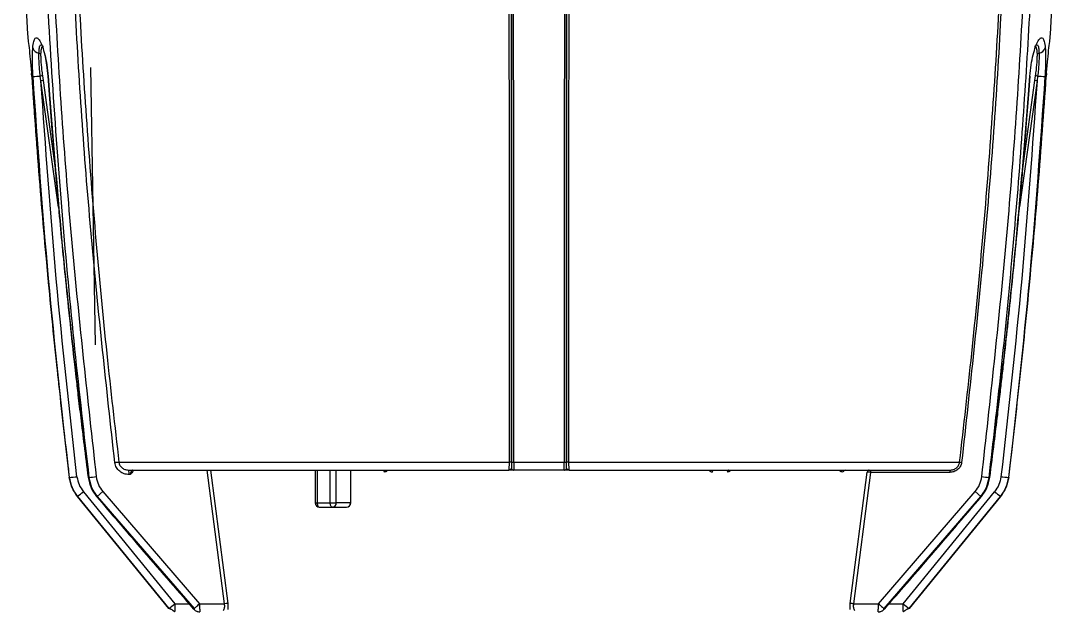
# Model space of a CAD drawing. Extents: x 16.7 to 113.1, y 4.5 to 84.5.
# Drawn here: x 50.47 to 57.45, y 7.81 to 11.77 of the extents above; entities that cross this region are included whole.
import ezdxf

# ---------------------------------------------------------------- set-up
doc = ezdxf.new("R2010")
doc.units = 0
doc.header["$MEASUREMENT"] = 0
doc.layers.add('OBJECT', color=7, linetype='CONTINUOUS')

msp = doc.modelspace()

# ---------------------------------------------------------------- linework, layer by layer
at = {"layer": 'OBJECT'}
for p, q in [((50.9734, 9.5862), (50.9408, 11.4533)), ((50.5433, 11.3943), (50.542, 11.413)), ((50.6053, 11.3646), (50.6014, 11.3966)), ((50.6154, 11.3984), (50.6198, 11.3664)), ((50.652, 11.395), (50.6612, 11.2723)), ((50.6538, 11.3955), (50.663, 11.2727)), ((57.2564, 11.2727), (57.2656, 11.3955)), ((57.2582, 11.2723), (57.2674, 11.395)), ((57.2996, 11.3664), (57.3041, 11.3984)), ((57.318, 11.3966), (57.3141, 11.3646)), ((57.3774, 11.413), (57.3762, 11.3943)), ((50.7237, 10.515), (50.6053, 11.3646)), ((50.6198, 11.3664), (50.709, 10.7261)), ((57.3141, 11.3646), (57.1958, 10.5154)), ((57.2105, 10.7261), (57.2996, 11.3664)), ((51.1307, 8.796), (53.7603, 8.796)), ((53.7894, 8.796), (54.13, 8.796)), ((54.1591, 8.796), (56.7922, 8.796)), ((51.8416, 7.843), (51.7248, 8.743)), ((51.7472, 8.743), (51.8636, 7.8457)), ((52.4516, 8.743), (52.4516, 8.523)), ((52.4662, 8.743), (52.4662, 8.523)), ((52.5537, 8.523), (52.5537, 8.743)), ((52.5942, 8.523), (52.5942, 8.743)), ((52.6892, 8.743), (52.6892, 8.523)), ((52.6933, 8.523), (52.6933, 8.743)), ((53.7607, 8.7446), (53.7575, 8.743)), ((53.7575, 8.743), (53.7582, 8.7444)), ((53.774, 8.758), (53.7742, 8.758)), ((53.7892, 8.743), (53.789, 8.743)), ((54.1303, 8.743), (53.7892, 8.743)), ((54.1304, 8.743), (54.1303, 8.743)), ((54.1453, 8.758), (54.1454, 8.758)), ((54.1619, 8.743), (54.1587, 8.7446)), ((54.1613, 8.7444), (54.1619, 8.743)), ((56.0559, 7.8457), (56.1708, 8.7298)), ((56.193, 8.7282), (56.0778, 7.843)), ((56.7267, 8.7282), (56.193, 8.7282)), ((50.7965, 8.6937), (50.7966, 8.6938)), ((50.7974, 8.6938), (50.7966, 8.6938)), ((50.9289, 8.6938), (50.9259, 8.6938)), ((51.2077, 8.7134), (51.1986, 8.7134)), ((56.9906, 8.6938), (56.9936, 8.6938)), ((57.1229, 8.6938), (57.1221, 8.6938)), ((50.8911, 8.5982), (51.5062, 7.8432)), ((51.0222, 8.5983), (50.9843, 8.566)), ((51.0222, 8.5983), (51.6731, 7.8431)), ((56.2464, 7.8431), (56.8973, 8.5983)), ((56.4133, 7.8432), (57.0284, 8.5982)), ((56.9352, 8.566), (56.8973, 8.5983)), ((51.4665, 7.811), (50.8508, 8.566)), ((50.8508, 8.566), (50.8514, 8.566)), ((50.8514, 8.566), (51.4666, 7.811)), ((50.9817, 8.566), (51.6334, 7.811)), ((50.9843, 8.566), (50.9817, 8.566)), ((50.9843, 8.566), (51.6363, 7.8108)), ((52.4516, 8.523), (52.4662, 8.523)), ((52.4662, 8.523), (52.5537, 8.523)), ((52.5537, 8.523), (52.5942, 8.523)), ((52.6892, 8.523), (52.5942, 8.523)), ((52.6892, 8.523), (52.6933, 8.523)), ((56.2833, 7.8109), (56.9352, 8.566)), ((56.286, 7.811), (56.9377, 8.566)), ((56.4528, 7.811), (57.0681, 8.566)), ((57.0686, 8.566), (56.4529, 7.811)), ((56.9352, 8.566), (56.9377, 8.566)), ((57.0686, 8.566), (57.0681, 8.566)), ((52.4816, 8.493), (52.5682, 8.493)), ((52.5682, 8.493), (52.6633, 8.493)), ((51.5062, 7.8432), (51.6025, 7.8431)), ((51.6731, 7.8431), (51.8416, 7.843)), ((56.0778, 7.843), (56.2464, 7.8431)), ((56.2464, 7.8431), (56.2465, 7.843)), ((56.3169, 7.8431), (56.4133, 7.8432))]:
    msp.add_line(p, q, dxfattribs=at)
at = {"layer": 'OBJECT', "flags": 128}
for points in [[(50.5423, 11.4121), (50.5421, 11.4122), (50.542, 11.413)], [(50.5433, 11.3943), (50.5434, 11.3941), (50.5435, 11.3941)], [(50.6538, 11.3955), (50.6522, 11.3951), (50.6521, 11.3949)], [(57.2656, 11.3955), (57.2673, 11.3951), (57.2674, 11.395)], [(57.376, 11.3941), (57.3761, 11.3941), (57.3762, 11.3943)], [(57.3774, 11.413), (57.3773, 11.4122), (57.3772, 11.4121)], [(50.663, 11.2727), (50.6613, 11.2724), (50.6613, 11.2723)], [(57.2564, 11.2727), (57.2581, 11.2724), (57.2582, 11.2723)], [(52.9106, 8.743), (52.9118, 8.7428), (52.9129, 8.742), (52.9139, 8.7409), (52.9149, 8.7393), (52.9157, 8.7373), (52.9163, 8.735), (52.9167, 8.7325), (52.917, 8.7298)], [(55.1273, 8.7298), (55.1275, 8.7325), (55.128, 8.735), (55.1287, 8.7373), (55.1296, 8.7393), (55.1307, 8.7409), (55.1318, 8.742), (55.1331, 8.7428), (55.1344, 8.743)], [(55.2355, 8.743), (55.2341, 8.7428), (55.2328, 8.742), (55.2315, 8.7409), (55.2303, 8.7393), (55.2294, 8.7373), (55.2286, 8.735), (55.2281, 8.7325), (55.2278, 8.7298)], [(50.9259, 8.6938), (50.9237, 8.6933), (50.9236, 8.6932)], [(56.9936, 8.6938), (56.9958, 8.6933), (56.9958, 8.6932)], [(57.1229, 8.6938), (57.1228, 8.6936), (57.1226, 8.6936)], [(50.8511, 8.5662), (50.851, 8.5662), (50.8508, 8.566)], [(50.9817, 8.566), (50.9806, 8.5651), (50.9808, 8.5651)], [(52.4662, 8.523), (52.4665, 8.5172), (52.4674, 8.5115), (52.4688, 8.5064), (52.4707, 8.5018), (52.4731, 8.4981), (52.4757, 8.4953), (52.4786, 8.4936), (52.4816, 8.493)], [(52.5682, 8.493), (52.5654, 8.4936), (52.5627, 8.4953), (52.5602, 8.4981), (52.558, 8.5018), (52.5562, 8.5064), (52.5548, 8.5115), (52.554, 8.5172), (52.5537, 8.523)], [(56.9377, 8.566), (56.9388, 8.5651), (56.9387, 8.5651)], [(57.0686, 8.566), (57.0684, 8.5662), (57.0683, 8.5662)], [(51.4667, 7.8111), (51.4666, 7.811), (51.4665, 7.811)], [(51.6334, 7.811), (51.6318, 7.8095), (51.6317, 7.8095)], [(56.2877, 7.8095), (56.2877, 7.8095), (56.286, 7.811)], [(56.4529, 7.811), (56.4529, 7.811), (56.4527, 7.8111)]]:
    msp.add_lwpolyline(points, dxfattribs=at)
at = {"layer": 'OBJECT'}
for centre, radius, start, end in [((101.0857, 14.683), 50.66, 182.37923, 183.42528), ((6.8337, 14.683), 50.66, 356.57471, 357.62076), ((50.5969, 11.6001), 0.0486, 196.76446, 264.04477), ((50.5908, 11.5381), 0.0137, 21.51783, 85.64417), ((57.3286, 11.5381), 0.0137, 94.35583, 158.48217), ((57.3225, 11.6001), 0.0486, 275.95523, 343.23554), ((50.5312, 12.3425), 0.9485, 271.26581, 274.24785), ((50.6562, 11.0244), 0.3762, 96.2276, 98.36804), ((57.2633, 11.0244), 0.3762, 81.63196, 83.7724), ((57.3883, 12.3425), 0.9485, 265.75215, 268.73419), ((50.6526, 11.0467), 0.3214, 95.86198, 98.46292), ((57.2668, 11.0467), 0.3214, 81.53708, 84.13802), ((51.2421, 7.6678), 1.1338, 95.63879, 97.0377), ((53.7635, 8.7634), 0.0328, 70.62039, 95.49567), ((53.7862, 8.8291), 0.0333, 250.74602, 275.52876), ((54.1333, 8.8291), 0.0333, 264.47124, 289.25398), ((54.156, 8.7634), 0.0328, 84.50433, 109.37961), ((56.7369, 8.2347), 0.564, 82.96573, 84.37344), ((50.7768, 8.7208), 0.4219, 359.00574, 3.02315), ((53.789, 8.758), 0.015, 180.13656, 269.98834), ((53.7892, 8.758), 0.015, 180.13642, 269.98841), ((54.1303, 8.758), 0.015, 270.01159, 359.86358), ((54.1304, 8.758), 0.015, 270.01166, 359.86344), ((56.0225, 8.7294), 0.0136, 94.60171, 178.29271), ((56.1849, 8.7289), 0.0142, 92.47101, 176.06845), ((56.4039, 8.7319), 0.2109, 176.9768, 180.9943), ((56.9376, 8.7319), 0.2109, 176.97624, 180.99373), ((50.7151, 9.7343), 1.0437, 274.52247, 277.33458), ((50.7453, 10.5571), 1.8723, 275.62665, 277.12904), ((57.1741, 10.5571), 1.8723, 262.87096, 264.37335), ((57.2044, 9.7343), 1.0437, 262.66542, 265.47753), ((47.0816, 13.262), 6.0219, 308.75676, 309.24243), ((60.8379, 13.262), 6.0219, 230.75757, 231.24324), ((52.4816, 8.523), 0.03, 180, 270), ((52.5661, 8.5211), 0.0282, 274.40147, 3.81167), ((52.6633, 8.523), 0.03, 270, 0), ((52.6611, 8.5211), 0.0282, 274.40147, 3.81167), ((47.4843, 12.755), 6.3484, 308.85122, 309.31111), ((51.9547, 6.9865), 0.864, 96.05599, 97.51917), ((60.4352, 12.755), 6.3484, 230.68889, 231.14878)]:
    msp.add_arc(centre, radius, start, end, dxfattribs=at)
for points, knots in [([(53.7603, 8.796), (53.7604, 9.0286), (53.7606, 9.5015), (53.7606, 10.224), (53.7603, 10.971), (53.7596, 11.7204), (53.7588, 12.4656), (53.7577, 13.1822), (53.7567, 13.6558), (53.7562, 13.8845)], [0, 0, 0, 0, 0.137615, 0.279872, 0.42677, 0.578311, 0.72145, 0.865533, 1, 1, 1, 1]), ([(53.7702, 13.8797), (53.7707, 13.6556), (53.7723, 12.9397), (53.7738, 11.733), (53.7748, 10.261), (53.7745, 9.2832), (53.7743, 8.7943)], [0, 0, 0, 0, 0.131845, 0.421274, 0.710667, 1, 1, 1, 1]), ([(53.7752, 8.7978), (53.7754, 9.2328), (53.7757, 10.1028), (53.775, 11.4121), (53.7736, 12.6711), (53.7719, 13.494), (53.7712, 13.8793)], [0, 0, 0, 0, 0.257671, 0.51538, 0.773064, 1, 1, 1, 1]), ([(54.1483, 13.8808), (54.1475, 13.495), (54.1459, 12.6716), (54.1445, 11.4121), (54.1438, 10.1028), (54.1441, 9.2328), (54.1442, 8.7978)], [0, 0, 0, 0, 0.227164, 0.484774, 0.742404, 1, 1, 1, 1]), ([(54.1451, 8.7943), (54.145, 9.2833), (54.1446, 10.2612), (54.1457, 11.7333), (54.1472, 12.9404), (54.1488, 13.6567), (54.1493, 13.8812)], [0, 0, 0, 0, 0.289276, 0.578616, 0.867921, 1, 1, 1, 1]), ([(54.1632, 13.8866), (54.1632, 13.8684), (54.1625, 13.5687), (54.1615, 12.9897), (54.1603, 12.1423), (54.1594, 11.2885), (54.1589, 10.4369), (54.1588, 9.6053), (54.159, 9.0624), (54.1591, 8.796)], [0, 0, 0, 0, 0.010682, 0.176176, 0.340439, 0.509206, 0.67886, 0.842458, 1, 1, 1, 1]), ([(50.6431, 13.3637), (50.6601, 12.8442), (50.6941, 11.8048), (50.8056, 10.2489), (50.9203, 9.2156), (50.9777, 8.6993)], [0, 0, 0, 0, 0.333336, 0.666886, 1, 1, 1, 1]), ([(51.1032, 8.793), (51.0475, 9.2988), (50.9361, 10.3113), (50.8279, 11.836), (50.795, 12.8545), (50.7785, 13.3636)], [0, 0, 0, 0, 0.33303, 0.666639, 1, 1, 1, 1]), ([(50.8063, 13.364), (50.8134, 13.1063), (50.8275, 12.5941), (50.864, 11.8313), (50.9122, 11.0635), (50.9732, 10.2968), (51.0453, 9.5368), (51.1026, 9.04), (51.1307, 8.796)], [0, 0, 0, 0, 0.168843, 0.335534, 0.500076, 0.67255, 0.839189, 1, 1, 1, 1]), ([(56.7922, 8.796), (56.8203, 9.04), (56.8776, 9.5368), (56.9497, 10.297), (57.0107, 11.0637), (57.0588, 11.8314), (57.0954, 12.5941), (57.1094, 13.1061), (57.1165, 13.3638)], [0, 0, 0, 0, 0.160827, 0.327495, 0.500007, 0.664527, 0.83119, 1, 1, 1, 1]), ([(57.1304, 13.3636), (57.114, 12.8547), (57.081, 11.8365), (56.9729, 10.3124), (56.8616, 9.3002), (56.806, 8.7945)], [0, 0, 0, 0, 0.3333562, 0.6669607, 1, 1, 1, 1]), ([(56.9418, 8.6993), (56.9991, 9.2156), (57.1139, 10.2489), (57.2254, 11.8048), (57.2594, 12.8442), (57.2764, 13.3637)], [0, 0, 0, 0, 0.333112, 0.666662, 1, 1, 1, 1]), ([(50.5987, 13.1638), (50.6086, 12.8617), (50.6281, 12.2619), (50.6788, 11.3606), (50.7455, 10.4608), (50.8275, 9.5699), (50.8955, 8.9819), (50.9289, 8.6938)], [0, 0, 0, 0, 0.2022766, 0.4015017, 0.6039518, 0.8059482, 1, 1, 1, 1]), ([(56.9906, 8.6938), (57.0185, 8.933), (57.0752, 9.4197), (57.1474, 10.1635), (57.209, 10.9134), (57.2584, 11.6641), (57.2969, 12.4105), (57.3127, 12.9117), (57.3207, 13.1638)], [0, 0, 0, 0, 0.1611428, 0.3277987, 0.4999716, 0.6645325, 0.8312073, 1, 1, 1, 1]), ([(53.7894, 8.796), (53.7895, 9.0339), (53.7897, 9.5178), (53.7897, 10.2574), (53.7894, 11.0124), (53.7888, 11.7685), (53.7881, 12.3876), (53.7875, 12.7533), (53.7873, 12.8713)], [0, 0, 0, 0, 0.175659, 0.357361, 0.545105, 0.731477, 0.913331, 1, 1, 1, 1]), ([(54.1321, 12.8519), (54.1318, 12.6576), (54.1311, 12.1756), (54.1303, 11.3921), (54.1298, 10.5127), (54.1297, 9.6423), (54.1299, 9.0744), (54.13, 8.796)], [0, 0, 0, 0, 0.14335, 0.355591, 0.578663, 0.793465, 1, 1, 1, 1]), ([(50.5162, 11.6562), (50.5164, 11.6538), (50.5165, 11.6513), (50.5172, 11.6488), (50.5173, 11.6487)], [0, 0, 0, 0, 0.94299, 1, 1, 1, 1]), ([(50.5162, 11.6562), (50.5167, 11.6527), (50.5177, 11.6457), (50.525, 11.5909), (50.5341, 11.5113), (50.5394, 11.4458), (50.542, 11.413)], [0, 0, 0, 0, 0.24993, 0.499886, 0.749919, 1, 1, 1, 1]), ([(50.5504, 11.586), (50.5523, 11.6017), (50.556, 11.6331), (50.5669, 11.6552), (50.5811, 11.6568), (50.5978, 11.6369), (50.6155, 11.5977), (50.6321, 11.5417), (50.6462, 11.4728), (50.6513, 11.4213), (50.6538, 11.3955)], [0, 0, 0, 0, 0.124845, 0.24983, 0.374893, 0.499993, 0.625062, 0.749967, 0.874601, 1, 1, 1, 1]), ([(50.5919, 11.5517), (50.5928, 11.5647), (50.5946, 11.5906), (50.6021, 11.6095), (50.6098, 11.6079), (50.6134, 11.6072)], [0, 0, 0, 0, 0.345648, 0.688634, 1, 1, 1, 1]), ([(50.6237, 11.5953), (50.6199, 11.5961), (50.6124, 11.5978), (50.6054, 11.5797), (50.6042, 11.5553), (50.6036, 11.5431)], [0, 0, 0, 0, 0.331196, 0.664786, 1, 1, 1, 1]), ([(57.2656, 11.3955), (57.2682, 11.4213), (57.2733, 11.4728), (57.2874, 11.5417), (57.304, 11.5977), (57.3217, 11.6369), (57.3384, 11.6568), (57.3526, 11.6552), (57.3634, 11.6331), (57.3672, 11.6017), (57.3691, 11.586)], [0, 0, 0, 0, 0.125399, 0.250033, 0.374938, 0.500007, 0.625107, 0.75017, 0.875155, 1, 1, 1, 1]), ([(57.3159, 11.5431), (57.3153, 11.5553), (57.3141, 11.5796), (57.3071, 11.5978), (57.2995, 11.5961), (57.2957, 11.5953)], [0, 0, 0, 0, 0.3333742, 0.6666616, 1, 1, 1, 1]), ([(57.3068, 11.6071), (57.3101, 11.6077), (57.3175, 11.6092), (57.3249, 11.5905), (57.3267, 11.5647), (57.3276, 11.5517)], [0, 0, 0, 0, 0.296047, 0.647644, 1, 1, 1, 1]), ([(57.3774, 11.413), (57.3801, 11.4458), (57.3854, 11.5114), (57.3945, 11.5909), (57.4017, 11.6457), (57.4027, 11.6527), (57.4032, 11.6562)], [0, 0, 0, 0, 0.250566, 0.500351, 0.750175, 1, 1, 1, 1]), ([(57.4022, 11.6487), (57.4022, 11.6488), (57.4029, 11.6513), (57.4031, 11.6538), (57.4032, 11.6562)], [0, 0, 0, 0, 0.057009, 1, 1, 1, 1]), ([(50.5521, 11.3943), (50.5511, 11.4124), (50.549, 11.4484), (50.5477, 11.4999), (50.5479, 11.5474), (50.5496, 11.5732), (50.5504, 11.586)], [0, 0, 0, 0, 0.250785, 0.500021, 0.750018, 1, 1, 1, 1]), ([(50.6014, 11.3966), (50.5998, 11.4112), (50.5966, 11.4402), (50.5933, 11.4818), (50.5915, 11.5202), (50.5917, 11.5412), (50.5919, 11.5517)], [0, 0, 0, 0, 0.251653, 0.500766, 0.75093, 1, 1, 1, 1]), ([(50.6036, 11.5431), (50.6036, 11.5332), (50.6038, 11.5135), (50.6062, 11.4776), (50.61, 11.4389), (50.6136, 11.412), (50.6154, 11.3984)], [0, 0, 0, 0, 0.249435, 0.499656, 0.748628, 1, 1, 1, 1]), ([(50.6244, 11.5641), (50.6275, 11.5524), (50.6343, 11.5263), (50.645, 11.4688), (50.6496, 11.4207), (50.652, 11.395)], [0, 0, 0, 0, 0.272966, 0.610724, 1, 1, 1, 1]), ([(57.3041, 11.3984), (57.3059, 11.4119), (57.3094, 11.4388), (57.3132, 11.4774), (57.3157, 11.5134), (57.3158, 11.5332), (57.3159, 11.5431)], [0, 0, 0, 0, 0.249686, 0.500038, 0.748854, 1, 1, 1, 1]), ([(57.3276, 11.5517), (57.3277, 11.5411), (57.328, 11.5201), (57.3261, 11.4815), (57.3229, 11.4401), (57.3197, 11.4111), (57.318, 11.3966)], [0, 0, 0, 0, 0.2510338, 0.4998421, 0.7502371, 1, 1, 1, 1]), ([(57.3691, 11.586), (57.3699, 11.5731), (57.3716, 11.5473), (57.3717, 11.4997), (57.3704, 11.4483), (57.3684, 11.4123), (57.3673, 11.3943)], [0, 0, 0, 0, 0.251427, 0.50031, 0.75055, 1, 1, 1, 1]), ([(50.5433, 11.3943), (50.5606, 11.1504), (50.5942, 10.6749), (50.6561, 9.981), (50.7224, 9.3246), (50.7723, 8.9), (50.7966, 8.6938)], [0, 0, 0, 0, 0.27038, 0.527173, 0.77038, 1, 1, 1, 1]), ([(50.7974, 8.6938), (50.7477, 9.14), (50.6477, 10.0385), (50.5841, 10.9403), (50.5521, 11.3943)], [0, 0, 0, 0, 0.49662, 1, 1, 1, 1]), ([(57.3673, 11.3943), (57.3353, 10.9403), (57.2718, 10.0385), (57.1718, 9.14), (57.1221, 8.6938)], [0, 0, 0, 0, 0.50338, 1, 1, 1, 1]), ([(57.1229, 8.6938), (57.1471, 8.9), (57.197, 9.3246), (57.2633, 9.981), (57.3253, 10.6749), (57.3589, 11.1504), (57.3762, 11.3943)], [0, 0, 0, 0, 0.22962, 0.472827, 0.72962, 1, 1, 1, 1]), ([(50.549, 11.3176), (50.5529, 11.2604), (50.5612, 11.1375), (50.5739, 10.966), (50.5857, 10.8126), (50.5958, 10.6851), (50.6155, 10.4455), (50.6421, 10.1425), (50.6764, 9.7851), (50.6996, 9.5576), (50.7173, 9.3905), (50.7309, 9.2644), (50.7487, 9.1044), (50.7687, 8.9292), (50.7833, 8.8073), (50.7901, 8.7501)], [0, 0, 0, 0, 0.0667, 0.143295, 0.200055, 0.245598, 0.29208, 0.479715, 0.599336, 0.709711, 0.745752, 0.794836, 0.857243, 0.932974, 1, 1, 1, 1]), ([(50.8483, 8.6991), (50.7989, 9.1426), (50.7002, 10.0295), (50.6369, 10.9196), (50.6053, 11.3646)], [0, 0, 0, 0, 0.500069, 1, 1, 1, 1]), ([(57.3141, 11.3646), (57.2825, 10.9196), (57.2193, 10.0295), (57.1205, 9.1426), (57.0711, 8.6991)], [0, 0, 0, 0, 0.499931, 1, 1, 1, 1]), ([(50.6613, 11.2723), (50.6673, 11.1933), (50.678, 11.0515), (50.6934, 10.8633), (50.7058, 10.7169), (50.7164, 10.5951), (50.737, 10.3662), (50.7647, 10.0769), (50.8002, 9.7355), (50.8241, 9.5182), (50.8423, 9.3586), (50.8562, 9.2382), (50.8744, 9.0854), (50.8971, 8.9001), (50.9143, 8.7658), (50.9236, 8.6932)], [0, 0, 0, 0, 0.091688, 0.164513, 0.21848, 0.261781, 0.305976, 0.484375, 0.598107, 0.70305, 0.737316, 0.783983, 0.843317, 0.915321, 1, 1, 1, 1]), ([(50.663, 11.2727), (50.6873, 10.9698), (50.7347, 10.3797), (50.8231, 9.52), (50.8923, 8.9639), (50.9259, 8.6938)], [0, 0, 0, 0, 0.351668, 0.685, 1, 1, 1, 1]), ([(56.9936, 8.6938), (57.0272, 8.9639), (57.0963, 9.52), (57.1848, 10.3797), (57.2321, 10.9698), (57.2564, 11.2727)], [0, 0, 0, 0, 0.315, 0.648332, 1, 1, 1, 1]), ([(56.9958, 8.6932), (57.0059, 8.7718), (57.0239, 8.9129), (57.0468, 9.1003), (57.0642, 9.2463), (57.0782, 9.3677), (57.1042, 9.596), (57.1352, 9.885), (57.1692, 10.2265), (57.1895, 10.4442), (57.2038, 10.6042), (57.2144, 10.7249), (57.2273, 10.8782), (57.2424, 11.0643), (57.2526, 11.1993), (57.2582, 11.2723)], [0, 0, 0, 0, 0.091692, 0.164516, 0.21848, 0.261782, 0.305976, 0.484374, 0.598107, 0.703048, 0.737316, 0.783986, 0.843321, 0.915325, 1, 1, 1, 1]), ([(51.1307, 8.796), (51.1314, 8.7924), (51.1327, 8.785), (51.1377, 8.7746), (51.1449, 8.7649), (51.1569, 8.7542), (51.1748, 8.745), (51.1903, 8.7437), (51.198, 8.743)], [0, 0, 0, 0, 0.116907, 0.238658, 0.366334, 0.500852, 0.750248, 1, 1, 1, 1]), ([(53.7582, 8.7444), (53.7583, 8.7455), (53.7588, 8.7482), (53.7596, 8.758), (53.7601, 8.7748), (53.7603, 8.7891), (53.7603, 8.796)], [0, 0, 0, 0, 0.1567066, 0.4132599, 0.7142997, 1, 1, 1, 1]), ([(53.7752, 8.7978), (53.7752, 8.7924), (53.7752, 8.7817), (53.7749, 8.7687), (53.7746, 8.7597), (53.7743, 8.7586), (53.7742, 8.758)], [0, 0, 0, 0, 0.2504251, 0.5000441, 0.749984, 1, 1, 1, 1]), ([(53.7894, 8.796), (53.7894, 8.7891), (53.7894, 8.7748), (53.7894, 8.758), (53.7893, 8.7485), (53.7892, 8.7438), (53.7892, 8.7433), (53.7892, 8.743)], [0, 0, 0, 0, 0.242989, 0.499425, 0.715907, 0.849596, 1, 1, 1, 1]), ([(54.1303, 8.743), (54.1303, 8.7433), (54.1302, 8.7438), (54.1302, 8.7485), (54.1301, 8.758), (54.13, 8.7748), (54.13, 8.7891), (54.13, 8.796)], [0, 0, 0, 0, 0.150459, 0.284203, 0.500792, 0.757103, 1, 1, 1, 1]), ([(54.1453, 8.758), (54.1451, 8.7586), (54.1449, 8.7597), (54.1445, 8.7687), (54.1443, 8.7817), (54.1442, 8.7924), (54.1442, 8.7978)], [0, 0, 0, 0, 0.2505042, 0.50008, 0.7500058, 1, 1, 1, 1]), ([(54.1591, 8.796), (54.1592, 8.7891), (54.1593, 8.7748), (54.1599, 8.758), (54.1606, 8.7482), (54.1611, 8.7455), (54.1613, 8.7444)], [0, 0, 0, 0, 0.285732, 0.58684, 0.843317, 1, 1, 1, 1]), ([(56.7269, 8.743), (56.7346, 8.7437), (56.7499, 8.7451), (56.7707, 8.7564), (56.7868, 8.7738), (56.7905, 8.7888), (56.7922, 8.796)], [0, 0, 0, 0, 0.2507602, 0.5007351, 0.7604517, 1, 1, 1, 1]), ([(51.1986, 8.7134), (51.1872, 8.7145), (51.1646, 8.7167), (51.1346, 8.7338), (51.1112, 8.7597), (51.1059, 8.7819), (51.1032, 8.793)], [0, 0, 0, 0, 0.250172, 0.500067, 0.749913, 1, 1, 1, 1]), ([(51.198, 8.743), (51.2318, 8.743), (51.3, 8.743), (51.4325, 8.743), (51.5881, 8.743), (51.7683, 8.743), (51.9711, 8.743), (52.1936, 8.743), (52.433, 8.743), (52.6861, 8.743), (52.9484, 8.743), (53.2164, 8.743), (53.4861, 8.743), (53.6675, 8.743), (53.7575, 8.743)], [0, 0, 0, 0, 0.080321, 0.16194, 0.244772, 0.329378, 0.414487, 0.5, 0.585518, 0.670628, 0.755228, 0.838065, 0.919682, 1, 1, 1, 1]), ([(51.2254, 8.743), (51.2233, 8.7426), (51.2191, 8.7419), (51.2143, 8.7366), (51.2112, 8.7306), (51.2093, 8.7252), (51.2081, 8.7194), (51.2078, 8.7154), (51.2077, 8.7134)], [0, 0, 0, 0, 0.250055, 0.499098, 0.634956, 0.762999, 0.884267, 1, 1, 1, 1]), ([(51.2248, 8.7365), (51.2238, 8.7346), (51.2194, 8.726), (51.2128, 8.7189), (51.2077, 8.7134)], [0, 0, 0, 0, 0.2272508, 1, 1, 1, 1]), ([(51.2254, 8.7361), (51.2255, 8.7368), (51.2259, 8.739), (51.2255, 8.7397), (51.2251, 8.7403)], [0, 0, 0, 0, 0.292079, 1, 1, 1, 1]), ([(52.9381, 8.743), (52.9373, 8.7414), (52.9348, 8.7366), (52.9273, 8.7313), (52.9204, 8.7303), (52.917, 8.7298)], [0, 0, 0, 0, 0.1950756, 0.5965812, 1, 1, 1, 1]), ([(53.789, 8.743), (53.7884, 8.743), (53.7869, 8.743), (53.7763, 8.743), (53.7649, 8.743), (53.7575, 8.743)], [0, 0, 0, 0, 0.23323, 0.49919, 1, 1, 1, 1]), ([(53.774, 8.758), (53.7725, 8.7544), (53.7695, 8.7476), (53.7635, 8.7456), (53.7607, 8.7446)], [0, 0, 0, 0, 0.533518, 1, 1, 1, 1]), ([(53.7743, 8.7943), (53.7743, 8.7878), (53.7743, 8.7747), (53.7741, 8.7636), (53.774, 8.758)], [0, 0, 0, 0, 0.498255, 1, 1, 1, 1]), ([(54.1619, 8.743), (54.1545, 8.743), (54.1432, 8.743), (54.1325, 8.743), (54.1311, 8.743), (54.1304, 8.743)], [0, 0, 0, 0, 0.5008141, 0.7666529, 1, 1, 1, 1]), ([(54.1454, 8.758), (54.1453, 8.7635), (54.1452, 8.7747), (54.1451, 8.7878), (54.1451, 8.7943)], [0, 0, 0, 0, 0.498583, 1, 1, 1, 1]), ([(54.1587, 8.7446), (54.1559, 8.7456), (54.1499, 8.7476), (54.147, 8.7544), (54.1454, 8.758)], [0, 0, 0, 0, 0.466878, 1, 1, 1, 1]), ([(54.1619, 8.743), (54.2523, 8.743), (54.4346, 8.743), (54.7055, 8.743), (54.9746, 8.743), (55.238, 8.743), (55.4921, 8.743), (55.7323, 8.743), (55.9553, 8.743), (56.1584, 8.743), (56.3386, 8.743), (56.494, 8.743), (56.6258, 8.743), (56.6934, 8.743), (56.7269, 8.743)], [0, 0, 0, 0, 0.080292, 0.161895, 0.244722, 0.329339, 0.414466, 0.5, 0.585539, 0.670666, 0.755278, 0.83811, 0.919711, 1, 1, 1, 1]), ([(55.1273, 8.7298), (55.1239, 8.7303), (55.1173, 8.7312), (55.11, 8.7365), (55.1077, 8.7414), (55.1069, 8.743)], [0, 0, 0, 0, 0.402364, 0.80444, 1, 1, 1, 1]), ([(55.249, 8.743), (55.2481, 8.7414), (55.2453, 8.7366), (55.2376, 8.7313), (55.2311, 8.7303), (55.2278, 8.7298)], [0, 0, 0, 0, 0.195052, 0.596532, 1, 1, 1, 1]), ([(56.0089, 8.7298), (56.0045, 8.7303), (55.9962, 8.7313), (55.9868, 8.7358), (55.9832, 8.7417), (55.9824, 8.743)], [0, 0, 0, 0, 0.463253, 0.878216, 1, 1, 1, 1]), ([(56.193, 8.7282), (56.1906, 8.7284), (56.186, 8.7288), (56.1796, 8.7292), (56.1742, 8.7296), (56.1719, 8.7298), (56.1708, 8.7298)], [0, 0, 0, 0, 0.250296, 0.499776, 0.749478, 1, 1, 1, 1]), ([(56.806, 8.7945), (56.8038, 8.7853), (56.7993, 8.7668), (56.78, 8.7452), (56.755, 8.7309), (56.7361, 8.7291), (56.7267, 8.7282)], [0, 0, 0, 0, 0.249711, 0.499494, 0.749374, 1, 1, 1, 1]), ([(50.8508, 8.566), (50.837, 8.5859), (50.8099, 8.6247), (50.801, 8.6711), (50.7966, 8.6938)], [0, 0, 0, 0, 0.511471, 1, 1, 1, 1]), ([(50.7974, 8.6938), (50.8018, 8.6708), (50.8107, 8.6243), (50.8378, 8.5856), (50.8514, 8.566)], [0, 0, 0, 0, 0.496594, 1, 1, 1, 1]), ([(50.8483, 8.6991), (50.8518, 8.6808), (50.8589, 8.6441), (50.8803, 8.6135), (50.8911, 8.5982)], [0, 0, 0, 0, 0.498431, 1, 1, 1, 1]), ([(50.9236, 8.6932), (50.9285, 8.6697), (50.9383, 8.6228), (50.9666, 8.5843), (50.9807, 8.5651)], [0, 0, 0, 0, 0.502857, 1, 1, 1, 1]), ([(50.9259, 8.6938), (50.9305, 8.6709), (50.9399, 8.6243), (50.9676, 8.5857), (50.9817, 8.566)], [0, 0, 0, 0, 0.490951, 1, 1, 1, 1]), ([(50.9289, 8.6938), (50.9334, 8.6708), (50.9425, 8.6242), (50.9702, 8.5856), (50.9843, 8.566)], [0, 0, 0, 0, 0.4931971, 1, 1, 1, 1]), ([(50.9777, 8.6993), (50.9814, 8.6809), (50.9888, 8.6439), (51.011, 8.6136), (51.0222, 8.5983)], [0, 0, 0, 0, 0.498504, 1, 1, 1, 1]), ([(56.8973, 8.5983), (56.9084, 8.6135), (56.9307, 8.6438), (56.9381, 8.6807), (56.9418, 8.6993)], [0, 0, 0, 0, 0.4986893, 1, 1, 1, 1]), ([(56.9352, 8.566), (56.9492, 8.5856), (56.9769, 8.6242), (56.9861, 8.6708), (56.9906, 8.6938)], [0, 0, 0, 0, 0.5068029, 1, 1, 1, 1]), ([(56.9377, 8.566), (56.9518, 8.5857), (56.9796, 8.6243), (56.989, 8.6709), (56.9936, 8.6938)], [0, 0, 0, 0, 0.509049, 1, 1, 1, 1]), ([(56.9387, 8.5651), (56.9529, 8.5844), (56.9812, 8.623), (56.991, 8.6698), (56.9958, 8.6932)], [0, 0, 0, 0, 0.500101, 1, 1, 1, 1]), ([(57.0711, 8.6991), (57.0676, 8.6807), (57.0605, 8.644), (57.0391, 8.6134), (57.0284, 8.5982)], [0, 0, 0, 0, 0.50155, 1, 1, 1, 1]), ([(57.0681, 8.566), (57.0817, 8.5856), (57.1088, 8.6243), (57.1177, 8.6708), (57.1221, 8.6938)], [0, 0, 0, 0, 0.503406, 1, 1, 1, 1]), ([(57.1229, 8.6938), (57.1185, 8.6711), (57.1095, 8.6247), (57.0825, 8.5859), (57.0686, 8.566)], [0, 0, 0, 0, 0.488529, 1, 1, 1, 1]), ([(50.9807, 8.5651), (51.0783, 8.4506), (51.2939, 8.1975), (51.5122, 7.9468), (51.6317, 7.8095)], [0, 0, 0, 0, 0.4524511, 1, 1, 1, 1]), ([(56.2877, 7.8095), (56.3866, 7.9229), (56.605, 8.1736), (56.8206, 8.4266), (56.9387, 8.5651)], [0, 0, 0, 0, 0.45251, 1, 1, 1, 1]), ([(51.5062, 7.8432), (51.5062, 7.8391), (51.5062, 7.8312), (51.5063, 7.8203), (51.5063, 7.8109), (51.5064, 7.8012), (51.5064, 7.7929), (51.5064, 7.7918), (51.5064, 7.7912)], [0, 0, 0, 0, 0.147797, 0.289148, 0.424053, 0.552505, 0.789029, 1, 1, 1, 1]), ([(51.6363, 7.8108), (51.6378, 7.8121), (51.6409, 7.8149), (51.6498, 7.8227), (51.6609, 7.8324), (51.6691, 7.8396), (51.6731, 7.8431)], [0, 0, 0, 0, 0.243819, 0.5, 0.756179, 1, 1, 1, 1]), ([(51.6731, 7.8431), (51.6731, 7.8431), (51.6731, 7.843), (51.6731, 7.8429), (51.6731, 7.8424), (51.6732, 7.8406), (51.6734, 7.8336), (51.674, 7.82), (51.6746, 7.8031), (51.6748, 7.7918), (51.6746, 7.7869), (51.6744, 7.7883), (51.6744, 7.7883)], [0, 0, 0, 0, 0.000585, 0.001632, 0.005128, 0.017709, 0.065216, 0.249072, 0.499116, 0.74837, 0.999549, 1, 1, 1, 1]), ([(51.8359, 7.7991), (51.8374, 7.802), (51.8403, 7.8075), (51.8427, 7.8183), (51.8434, 7.8303), (51.8422, 7.8388), (51.8416, 7.843)], [0, 0, 0, 0, 0.258478, 0.498727, 0.748871, 1, 1, 1, 1]), ([(51.8636, 7.8457), (51.8642, 7.8385), (51.8656, 7.8242), (51.8643, 7.8114), (51.8637, 7.805)], [0, 0, 0, 0, 0.499383, 1, 1, 1, 1]), ([(56.0558, 7.805), (56.0551, 7.8114), (56.0538, 7.8242), (56.0552, 7.8385), (56.0559, 7.8457)], [0, 0, 0, 0, 0.498433, 1, 1, 1, 1]), ([(56.0778, 7.843), (56.0756, 7.8433), (56.071, 7.8439), (56.0647, 7.8447), (56.0593, 7.8453), (56.057, 7.8456), (56.0559, 7.8457)], [0, 0, 0, 0, 0.245161, 0.499986, 0.754832, 1, 1, 1, 1]), ([(56.0778, 7.843), (56.0772, 7.8388), (56.076, 7.8303), (56.0768, 7.8183), (56.0792, 7.8075), (56.0821, 7.802), (56.0836, 7.7991)], [0, 0, 0, 0, 0.250427, 0.499843, 0.740764, 1, 1, 1, 1]), ([(56.245, 7.7883), (56.2449, 7.7891), (56.2446, 7.7908), (56.2448, 7.8031), (56.2454, 7.8178), (56.246, 7.8315), (56.2463, 7.8391), (56.2465, 7.843)], [0, 0, 0, 0, 0.250886, 0.499858, 0.733616, 0.862847, 1, 1, 1, 1]), ([(56.2465, 7.843), (56.2514, 7.8388), (56.2607, 7.8306), (56.272, 7.8207), (56.2795, 7.8141), (56.2821, 7.8119), (56.2833, 7.8109)], [0, 0, 0, 0, 0.295102, 0.569758, 0.80696, 1, 1, 1, 1]), ([(56.413, 7.7912), (56.413, 7.7918), (56.413, 7.7929), (56.4131, 7.8012), (56.4131, 7.8109), (56.4132, 7.8203), (56.4132, 7.8312), (56.4132, 7.8391), (56.4133, 7.8432)], [0, 0, 0, 0, 0.21067, 0.447315, 0.575812, 0.710764, 0.85216, 1, 1, 1, 1]), ([(51.4666, 7.811), (51.4667, 7.811), (51.4667, 7.8109), (51.4668, 7.8108), (51.4668, 7.8108), (51.4669, 7.8107), (51.4669, 7.8107), (51.4669, 7.8107), (51.4669, 7.8107), (51.4668, 7.8107), (51.4668, 7.8107), (51.4667, 7.8108), (51.4667, 7.8109), (51.4666, 7.811), (51.4665, 7.811)], [0, 0, 0, 0, 0.156114, 0.220098, 0.277037, 0.329652, 0.38159, 0.436517, 0.497311, 0.615066, 0.669946, 0.725272, 0.848175, 1, 1, 1, 1]), ([(51.4687, 7.8127), (51.47, 7.8123), (51.4726, 7.8114), (51.4778, 7.8091), (51.4833, 7.8061), (51.4888, 7.8025), (51.4939, 7.7987), (51.4985, 7.795), (51.5028, 7.7919), (51.5051, 7.7915), (51.5064, 7.7912)], [0, 0, 0, 0, 0.1129582, 0.2178646, 0.3179946, 0.4198062, 0.5312766, 0.6616375, 0.8169536, 1, 1, 1, 1]), ([(51.6317, 7.8095), (51.6342, 7.8071), (51.6393, 7.8022), (51.648, 7.7967), (51.6557, 7.7929), (51.6642, 7.7894), (51.6703, 7.7888), (51.6745, 7.7883)], [0, 0, 0, 0, 0.215616, 0.447234, 0.571794, 0.70453, 1, 1, 1, 1]), ([(51.6363, 7.8108), (51.6366, 7.8104), (51.6371, 7.8098), (51.6376, 7.809), (51.6378, 7.8085), (51.6379, 7.8081), (51.6379, 7.8078), (51.6377, 7.8077), (51.6373, 7.8078), (51.6365, 7.8081), (51.6355, 7.8089), (51.6344, 7.8099), (51.6337, 7.8106), (51.6334, 7.811)], [0, 0, 0, 0, 0.133104, 0.191566, 0.248259, 0.311432, 0.370763, 0.43233, 0.501556, 0.620735, 0.752086, 0.875604, 1, 1, 1, 1]), ([(56.2448, 7.7883), (56.2479, 7.7885), (56.2535, 7.7889), (56.263, 7.7916), (56.2692, 7.7944), (56.2745, 7.7976), (56.2779, 7.8001), (56.2828, 7.8042), (56.2859, 7.8076), (56.2877, 7.8095)], [0, 0, 0, 0, 0.196684, 0.357946, 0.575563, 0.606715, 0.727756, 0.84534, 1, 1, 1, 1]), ([(56.2833, 7.8109), (56.2829, 7.8105), (56.2824, 7.8099), (56.2819, 7.8091), (56.2817, 7.8086), (56.2815, 7.8082), (56.2816, 7.8079), (56.2818, 7.8077), (56.2822, 7.8078), (56.2829, 7.8081), (56.2839, 7.8089), (56.285, 7.8099), (56.2857, 7.8106), (56.286, 7.811)], [0, 0, 0, 0, 0.1357382, 0.1945999, 0.250836, 0.311594, 0.3751405, 0.4380521, 0.5008882, 0.6198025, 0.7509404, 0.873702, 1, 1, 1, 1]), ([(56.413, 7.7912), (56.4143, 7.7915), (56.4167, 7.7919), (56.421, 7.795), (56.4256, 7.7987), (56.4307, 7.8025), (56.4362, 7.8061), (56.4416, 7.8091), (56.4469, 7.8114), (56.4495, 7.8123), (56.4508, 7.8127)], [0, 0, 0, 0, 0.183553, 0.338833, 0.468757, 0.580791, 0.682219, 0.782217, 0.887012, 1, 1, 1, 1]), ([(56.4529, 7.811), (56.4529, 7.811), (56.4528, 7.8109), (56.4527, 7.8108), (56.4527, 7.8107), (56.4526, 7.8107), (56.4526, 7.8107), (56.4526, 7.8107), (56.4526, 7.8107), (56.4526, 7.8107), (56.4526, 7.8108), (56.4526, 7.8108), (56.4527, 7.8109), (56.4528, 7.811), (56.4528, 7.811)], [0, 0, 0, 0, 0.148468, 0.270231, 0.325884, 0.381013, 0.499286, 0.560363, 0.61485, 0.666487, 0.719001, 0.776021, 0.840631, 1, 1, 1, 1])]:
    msp.add_open_spline(points, degree=3, knots=knots, dxfattribs=at)

doc.saveas('drawing.dxf')
